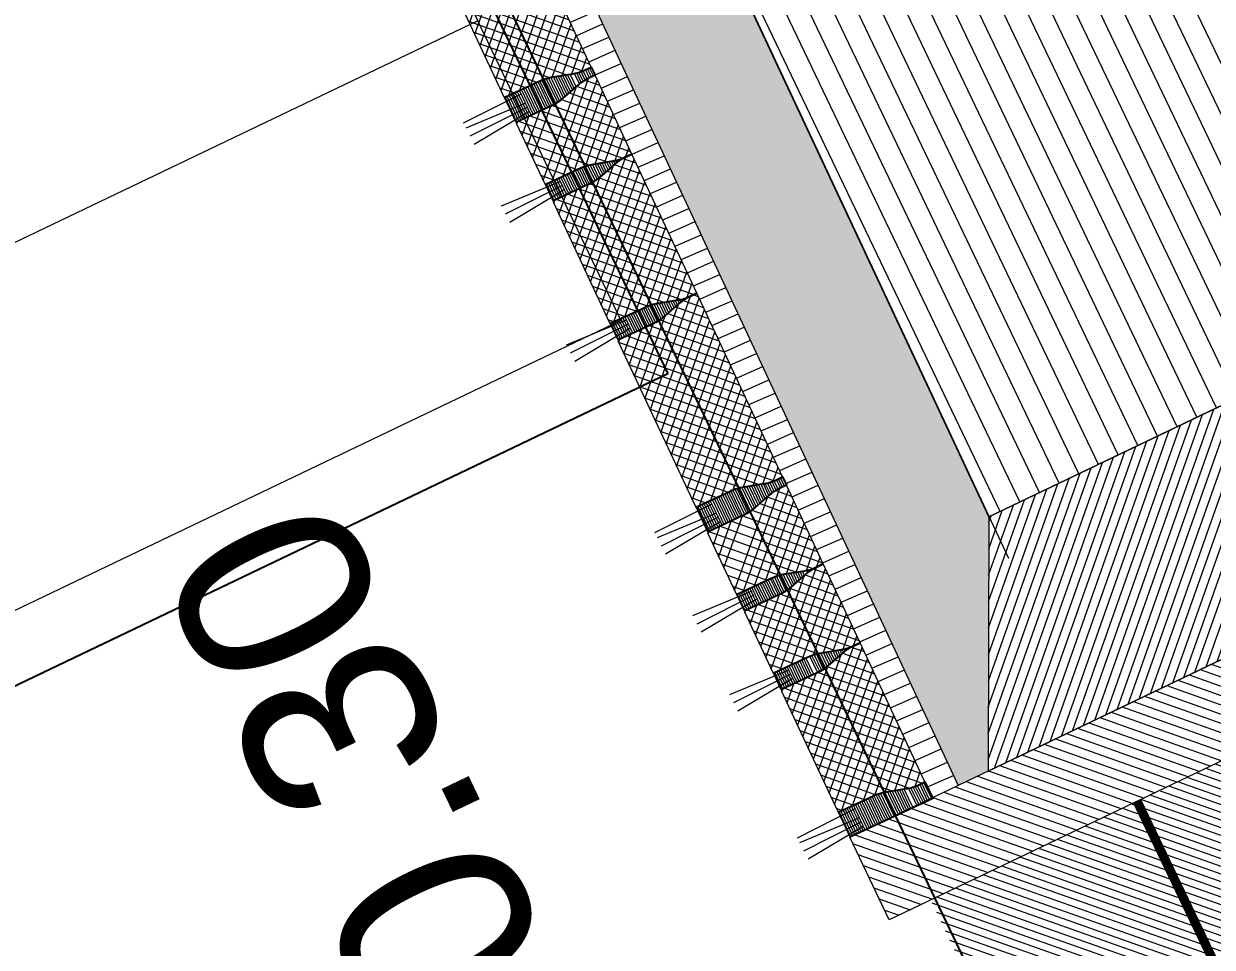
# Model space of a CAD drawing. Header units: metres. Extents: x 679304 to 680626, y 2747329 to 2750056.
# Drawn here: x 679523.162 to 679524.459, y 2747469.49 to 2747470.498 of the extents above; entities that cross this region are included whole.
import ezdxf

# ---------------------------------------------------------------- set-up
doc = ezdxf.new("R2010")
doc.units = ezdxf.units.M
doc.header["$XCLIPFRAME"] = 0
doc.linetypes.add('DASH_1', pattern=[0.4, 0.1, -0.3])
doc.layers.add('-aux', color=50, linetype='Continuous', plot=False)
for name, color, linetype in [('01-TX-Dimensions_1-100', 157, 'Continuous'), ('02-L-Waterfeatures 02', 152, 'Continuous'), ('COTAUX', 7, 'Continuous')]:
    doc.layers.add(name, color=color, linetype=linetype)
for name, color, linetype, lineweight in [('02-L-projecció', 6, 'Continuous', 5), ('02-L-seccionat', 4, 'Continuous', 5), ('1-L-GESPA', 64, 'Continuous', 0), ('3-TR Formigó', 252, 'Continuous', 0), ('3-TR terra compactada', 45, 'Continuous', 0), ('3-TR Tot-u', 37, 'Continuous', 0)]:
    doc.layers.add(name, color=color, linetype=linetype, lineweight=lineweight)
doc.layers.add('02-L-SEC-Shrubs', color=252, linetype='Continuous', lineweight=0, transparency=0.2)
doc.layers.add('3- TR terra vegetal', color=253, linetype='Continuous', lineweight=0, true_color=0xbea68e)
doc.layers.add('3-TR sorra granitica', color=254, linetype='Continuous', lineweight=0, true_color=0xf2dac9)
doc.layers.add('SL_TREE_BOMBAX_CEIBA', color=24, linetype='Continuous', true_color=0x8f2400)
doc.layers.add('SL_TREE_PROSOPIS_CINERARIA', color=66, linetype='Continuous', true_color=0x5f7f00)
doc.styles.get("Standard").update_dxf_attribs({"font": 'arial.ttf'})
doc.dimstyles.new('E100', dxfattribs={"dimscale": 0.03, "dimtxt": 7, "dimasz": 0.5, "dimexe": 0.1, "dimexo": 15, "dimgap": 4, "dimtad": 1, "dimzin": 0, "dimdsep": 46, "dimtxsty": 'Standard', "dimblk1": 'LINCOT200', "dimblk2": 'LINCOT200', "dimsah": 1, "dimcen": 0.1, "dimdle": 0.1, "dimclrt": 256, "dimadec": 0, "dimazin": 0, "dimtfac": 0.0153846153846154, "dimtofl": 0, "dimtmove": 0, "dimatfit": 3, "dimldrblk": 'LINCOT200', "dimfxl": 1, "dimtolj": 1, "dimtzin": 0, "dimarcsym": 0})
picture_1 = doc.add_image_def('image3.png', size_in_pixel=(1135, 973))
picture_2 = doc.add_image_def('image2.png', size_in_pixel=(716, 586))
picture_3 = doc.add_image_def('image5.png', size_in_pixel=(354, 263))
picture_4 = doc.add_image_def('image6.png', size_in_pixel=(393, 306))
pattern_1 = [(44.92865665922822, (20.40978422947228, -1.750928611028939), (-0.0067268003707682, 0.0067435733681656), []), (134.9286566592282, (20.40978422947228, -1.750928611028939), (-0.0067435733681656, -0.0067268003707682), [])]
pattern_2 = [(360, (16.42054148670286, -0.9530773367732763), (0, 0.0025), [])]

# ---------------------------------------------------------------- blocks, each defined once
blk = doc.blocks.new('General Section WaterFalls')
at = {"layer": '02-L-Waterfeatures 02', "lineweight": 9, "transparency": 33554687}
h = blk.add_hatch(dxfattribs=at)
h.set_pattern_fill('ANSI31', color=256, scale=0.0025, angle=2.6278252e-09)
h.set_pattern_definition([(45.00000000262781, (62.71595870656892, -33.70335678989068), (-0.0056126600759256, 0.0056126600754108), [])])
edge = h.paths.add_edge_path()
edge.add_line((62.51556663867086, -31.7584111506585), (62.51556663773953, -32.15334319666819))
edge.add_line((62.5155666382052, -32.15334319672547), (62.6750788565311, -32.15340478329933))
edge.add_line((62.67507885629311, -32.15340478322469), (62.81232870025712, -31.78088127544756))
edge.add_line((62.81232870044187, -31.7808812756557), (62.9057444791659, -31.76973854642108))
edge.add_arc((62.90688389539718, -31.77981038670987), 0.0101360861858358, 7.903237830834428, 96.4543695149469, ccw=False)
edge.add_line((62.91692370641976, -31.77841666969471), (62.91750993027847, -33.66344549352304))
edge.add_line((62.91750992974266, -33.66344549343921), (63.21675355080515, -33.66344549390487))
edge.add_line((63.21675355033949, -33.66344549390487), (63.21692370244594, -32.91344549353234))
edge.add_line((63.21692370297387, -32.91344549367205), (62.92692370340228, -32.91344549367205))
edge.add_line((62.92692370293662, -32.91344549343921), (62.92692370386006, -31.75841115001589))
edge.add_line((62.92692370386794, -31.75841115019284), (62.5155666382052, -31.7584111506585))
at = {"layer": '3- TR terra vegetal'}
h = blk.add_hatch(dxfattribs=at)
h.set_pattern_fill('_USER', color=256, scale=0.0025, angle=-18.27604261022104, style=0, pattern_type=0)
h.set_pattern_definition([(360, (58.21255073696375, -18.54062712262384), (0, 0.0025), [])])
edge = h.paths.add_edge_path()
edge.add_line((63.33631833922118, -32.96362536633387), (63.31628361000336, -32.96344418970188))
edge.add_line((63.3162836106494, -32.96344418963418), (63.31718034495884, -32.86428883373749))
edge.add_line((63.3171803439036, -32.8642888343893), (63.34724999292765, -32.86456074272546))
edge.add_line((63.34724999358877, -32.86456074239686), (63.34687809616232, -32.90568783277877))
edge.add_arc((63.28973584249616, -32.90517111774534), 0.0571445896353864, -16.517108581197817, -0.5180894647260743, ccw=False)
edge.add_line((63.34452235372737, -32.9214174177032), (63.33838842413107, -32.9421025372876))
edge.add_arc((63.38480801414698, -32.95586772891693), 0.0484175464482929, 163.4828885281923, 179.4819076658742)
edge.add_line((63.33639244781807, -32.95542992185801), (63.33631833953009, -32.9636253666901))
edge.add_line((63.33631833922118, -32.96362536633387), (63.31628361000336, -32.96344418970188))
h = blk.add_hatch(dxfattribs=at)
h.set_pattern_fill('_USER', color=256, scale=0.0025, angle=-18.27604261022104, style=0, pattern_type=0)
h.set_pattern_definition(pattern_2)
edge = h.paths.add_edge_path()
edge.add_line((63.50380265479907, -32.96513993642293), (63.50387676301608, -32.95694449254821))
edge.add_arc((63.45546118821949, -32.95650668861345), 0.0484175532871072, -0.5180908874735294, 15.48092828320253)
edge.add_line((63.50212212232873, -32.94358319137245), (63.4963632603512, -32.92279052913612))
edge.add_arc((63.55143461097032, -32.90753762889654), 0.0571445945571447, 179.4819104452081, 195.4809295709795, ccw=False)
edge.add_line((63.49429235374555, -32.90702091250569), (63.49466425110511, -32.86589382455369))
edge.add_line((63.49466425040737, -32.8658938256558), (63.51473430868913, -32.86607531371199))
edge.add_line((63.514734308701, -32.86607531318441), (63.51436241126639, -32.90720240062122))
edge.add_arc((63.45722014969215, -32.9066856848076), 0.0571445978222591, -16.51710976891951, -0.5180906227978994, ccw=False)
edge.add_line((63.51200666930527, -32.92293198872358), (63.50587273974445, -32.94361710782931))
edge.add_arc((63.55229232599959, -32.95738229970448), 0.0484175441230989, 163.4828842022214, 179.4819033208883)
edge.add_line((63.50387676106766, -32.95694449078292), (63.50380265377456, -32.96513993594356))
h = blk.add_hatch(dxfattribs=at)
h.set_pattern_fill('_USER', color=256, scale=0.0025, angle=-18.27604261022104, style=0, pattern_type=0)
h.set_pattern_definition(pattern_2)
edge = h.paths.add_edge_path()
edge.add_line((63.59876182675361, -32.96600211318582), (63.59883593313097, -32.95780666968434))
edge.add_arc((63.55042035644874, -32.957368865842), 0.0484175574030006, -0.5180901328443627, 15.48092904174739)
edge.add_line((63.59708129288629, -32.94444536650554), (63.59132243087326, -32.92365270474788))
edge.add_arc((63.64639377919957, -32.90839981054887), 0.057144591033328, 179.4819066751375, 195.480925755062, ccw=False)
edge.add_line((63.58925152430311, -32.90788309089839), (63.58962342099942, -32.86675600272735))
edge.add_line((63.58962342143058, -32.86675600335002), (63.60969348011086, -32.86693748908584))
edge.add_line((63.60969347972423, -32.86693748878315), (63.60932158174506, -32.90806457898252))
edge.add_arc((63.5521793323569, -32.90754786296748), 0.0571445860738357, -16.517109407062094, -0.5180902821103928, ccw=False)
edge.add_line((63.60696584032848, -32.923794163391), (63.6008319105111, -32.94447928290239))
edge.add_arc((63.64725150400772, -32.9582444773987), 0.0484175508720061, 163.4828839569681, 179.481903067111)
edge.add_line((63.59883593209088, -32.9578066682443), (63.59876182627441, -32.96600211487341))
h = blk.add_hatch(dxfattribs=at)
h.set_pattern_fill('_USER', color=256, scale=0.0025, angle=-18.27604261022104, style=0, pattern_type=0)
h.set_pattern_definition(pattern_2)
edge = h.paths.add_edge_path()
edge.add_line((63.70372068369761, -32.96694414853118), (63.69372109468034, -32.96685372636892))
edge.add_line((63.69372109510004, -32.96685372665525), (63.69379520195505, -32.95865828282111))
edge.add_arc((63.64537962619215, -32.95822047558613), 0.0484175536545109, -0.5180944984186822, 15.48092461457903)
edge.add_line((63.69204056076705, -32.9452969795093), (63.68628169717094, -32.92450431771921))
edge.add_arc((63.74135304521769, -32.90925142425113), 0.0571445891607876, 179.481906764493, 195.4809258867473, ccw=False)
edge.add_line((63.68421079264954, -32.90873470529914), (63.68458268897464, -32.86760761602471))
edge.add_line((63.6845826888457, -32.86760761542246), (63.71465233812632, -32.86787952335295))
edge.add_line((63.71465233806521, -32.86787952436134), (63.71428044049272, -32.90900661518542))
edge.add_arc((63.65713818650693, -32.9084898987785), 0.0571445896665429, -16.517108114524603, -0.5180889844784247, ccw=False)
edge.add_line((63.7119246982038, -32.92473619850353), (63.70579076838641, -32.94542131801492))
edge.add_arc((63.75221035955473, -32.95918650878594), 0.0484175464625861, 163.4828890789814, 179.4819082326843)
edge.add_line((63.70379479182884, -32.95874870382249), (63.70372068354086, -32.96694414865458))
edge.add_line((63.70372068369761, -32.96694414853118), (63.69372109468034, -32.96685372636892))
h = blk.add_hatch(dxfattribs=at)
h.set_pattern_fill('_USER', color=256, scale=0.0025, angle=-18.27604261022104, style=0, pattern_type=0)
h.set_pattern_definition(pattern_2)
edge = h.paths.add_edge_path()
edge.add_line((63.92494841199368, -32.96894113044255), (63.92502251837104, -32.96074568694106))
edge.add_arc((63.87660694029182, -32.9603078821674), 0.0484175574030006, -0.5180901328443627, 15.48092904174739)
edge.add_line((63.92326787766069, -32.94738438446075), (63.91750901564766, -32.92659172270309))
edge.add_arc((63.97258036443964, -32.91133882664144), 0.057144591033328, 179.4819066751375, 195.480925755062, ccw=False)
edge.add_line((63.91543810907752, -32.91082210792229), (63.91581000577382, -32.86969501975124))
edge.add_line((63.91581000620499, -32.86969502037391), (63.93588006488527, -32.86987650610973))
edge.add_line((63.93588006449864, -32.86987650673836), (63.93550816651947, -32.91100359693774))
edge.add_arc((63.87836591619998, -32.91048687999137), 0.0571445860738357, -16.517109407062094, -0.5180902821103928, ccw=False)
edge.add_line((63.93315242463723, -32.92673318018206), (63.92701849481984, -32.94741829969345))
edge.add_arc((63.9734380878508, -32.96118349512108), 0.0484175508720061, 163.4828839569681, 179.481903067111)
edge.add_line((63.92502251686528, -32.96074568503537), (63.92494841104881, -32.96894113166447))
h = blk.add_hatch(dxfattribs=at)
h.set_pattern_fill('_USER', color=256, scale=0.0025, angle=-18.27604261022104, style=0, pattern_type=0)
h.set_pattern_definition(pattern_2)
edge = h.paths.add_edge_path()
edge.add_line((64.09243269404396, -32.9704591955524), (64.09250680226097, -32.96226375167767))
edge.add_arc((64.04409122886136, -32.96182594634593), 0.0484175532871072, -0.5180908874735294, 15.48092828320253)
edge.add_line((64.09075216250494, -32.94890245026909), (64.0849933005274, -32.92810978803275))
edge.add_arc((64.14006465068087, -32.912856888026), 0.0571445945571447, 179.4819104452081, 195.4809295709795, ccw=False)
edge.add_line((64.08292239252478, -32.91234017163515), (64.08329428988435, -32.87121308368315))
edge.add_line((64.08329428965226, -32.87121308362112), (64.10336434793402, -32.87139457167731))
edge.add_line((64.10336434841156, -32.87139457277954), (64.10299245097694, -32.91252166021635))
edge.add_arc((64.0458501894027, -32.91200494300574), 0.0571445978222591, -16.51710976891951, -0.5180906227978994, ccw=False)
edge.add_line((64.10063670901582, -32.92825124692172), (64.094502779455, -32.94893636602745))
edge.add_arc((64.1409223661758, -32.96270155906678), 0.0484175441230989, 163.4828842022214, 179.4819033208883)
edge.add_line((64.09250680124387, -32.96226375014521), (64.09243269395076, -32.97045919530586))
h = blk.add_hatch(dxfattribs=at)
h.set_pattern_fill('_USER', color=256, scale=0.0025, angle=-18.27604261022104, style=0, pattern_type=0)
h.set_pattern_definition(pattern_2)
edge = h.paths.add_edge_path()
edge.add_line((64.19739145599306, -32.97141186404042), (64.1873918669758, -32.97132144187816))
edge.add_line((64.18739186646415, -32.97132144123316), (64.18746597331916, -32.96312599739902))
edge.add_arc((64.13905039895324, -32.96268818923272), 0.0484175536545109, -0.5180944984186822, 15.48092461457903)
edge.add_line((64.18571133352816, -32.94976469594985), (64.17995246993203, -32.92897203415977))
edge.add_arc((64.23502381751314, -32.91371914045885), 0.0571445891607876, 179.481906764493, 195.4809258867473, ccw=False)
edge.add_line((64.17788156447932, -32.91320242057555), (64.17825346080443, -32.87207533130111))
edge.add_line((64.17825346114113, -32.87207533163019), (64.20832311042174, -32.87234723956068))
edge.add_line((64.20832311036065, -32.87234723893926), (64.20795121278817, -32.91347432976333))
edge.add_arc((64.15080895833671, -32.91295761521906), 0.0571445896665429, -16.517108114524603, -0.5180889844784247, ccw=False)
edge.add_line((64.20559547049925, -32.92920391447842), (64.19946154068187, -32.94988903398981))
edge.add_arc((64.24588113091886, -32.96365422382951), 0.0484175464625861, 163.4828890789814, 179.4819082326843)
edge.add_line((64.19746556365862, -32.96321641840041), (64.19739145537064, -32.97141186323249))
edge.add_line((64.19739145599306, -32.97141186404042), (64.1873918669758, -32.97132144187816))
at = {"layer": '3-TR Formigó'}
h = blk.add_hatch(dxfattribs=at)
h.set_pattern_fill('ANSI31', color=256, scale=0.003, style=0)
h.set_pattern_definition([(44.99999999999999, (60.71552427113056, -34.16340468730778), (-0.0067351920908019, 0.0067351920908019), [])])
h.paths.add_polyline_path([(63.21718797087669, -32.86344549385831), (63.3171879700385, -32.86344549362548), (63.31718796910718, -33.35344549361617), (63.21718796854838, -33.35344549384899)])
h = blk.add_hatch(dxfattribs=at)
h.set_pattern_fill('ANSI37', color=256, scale=0.003, angle=-18.34738595099281, style=0)
h.set_pattern_definition(pattern_1)
edge = h.paths.add_edge_path()
edge.add_line((63.50380268599838, -32.96513636945747), (63.50387679318502, -32.95694092573286))
edge.add_arc((63.45546121289953, -32.95650311536156), 0.0484175595479427, -0.5180984677643848, 15.48092063279453)
edge.add_line((63.5021221539937, -32.94357962301001), (63.49636329003864, -32.92278696453417))
edge.add_arc((63.55143463751301, -32.90753406751901), 0.0571445900022303, 179.4819084718825, 195.4809275691711, ccw=False)
edge.add_line((63.49429238308221, -32.90701735019684), (63.49466424717278, -32.86589375711733))
edge.add_line((63.4946642476134, -32.86589375813492), (63.49386707462406, -32.86588654925619))
edge.add_line((63.49386707507074, -32.86588654853404), (63.49387470775469, -32.86504250736791))
edge.add_line((63.49387470725924, -32.8650425078813), (63.34805479785867, -32.86372391217894))
edge.add_line((63.34805479785427, -32.86372391087934), (63.34804716687211, -32.86456795505949))
edge.add_line((63.34804716706276, -32.86456795642152), (63.34724999347297, -32.86456074342131))
edge.add_line((63.34724999358877, -32.86456074239686), (63.34687812917474, -32.90568433831194))
edge.add_arc((63.2897358792834, -32.90516762342304), 0.0571445860738357, -16.517109407062094, -0.5180902821103928, ccw=False)
edge.add_line((63.34452238725498, -32.92141392314807), (63.33838845766276, -32.94209904420501))
edge.add_arc((63.38480805186555, -32.95586423762143), 0.0484175511476064, 163.4828856008782, 179.4819047255243)
edge.add_line((63.33639247901738, -32.95542642939836), (63.33631837006205, -32.96362187253885))
edge.add_line((63.33631837088614, -32.96362187224441), (63.50380268586141, -32.96513636978088))
h = blk.add_hatch(dxfattribs=at)
h.set_pattern_fill('ANSI37', color=256, scale=0.003, angle=-18.34738595099281, style=0)
h.set_pattern_definition(pattern_1)
edge = h.paths.add_edge_path()
edge.add_line((63.59876185609028, -32.9659986156039), (63.59883596574435, -32.95780317220377))
edge.add_arc((63.55042038112879, -32.95736537035555), 0.0484175640029159, -0.5180874265220125, 15.48093170709386)
edge.add_line((63.5970813240856, -32.94444186706096), (63.59132246064777, -32.92364920924633))
edge.add_arc((63.64639380713924, -32.90839631576091), 0.0571445893227543, 179.4819072091405, 195.4809263397831, ccw=False)
edge.add_line((63.58925155363976, -32.90787959704176), (63.58962341824757, -32.86675600462346))
edge.add_line((63.5896234177053, -32.86675600381568), (63.58882624475144, -32.86674879445828))
edge.add_line((63.5888262456283, -32.86674879491329), (63.58883387834774, -32.86590475326849))
edge.add_line((63.58883387828246, -32.86590475263074), (63.5155390807643, -32.86524197615517))
edge.add_line((63.51553908130154, -32.86524197598919), (63.51553144821497, -32.86608601800316))
edge.add_line((63.51553144771606, -32.86608601873741), (63.51473427464349, -32.8660788063984))
edge.add_line((63.51473427470773, -32.86607880610973), (63.51436241058983, -32.907202402613))
edge.add_arc((63.457220162265, -32.90668568853289), 0.0571445847260143, -16.517107493792878, -0.5180883785645278, ccw=False)
edge.add_line((63.5120066688396, -32.92293198639527), (63.50587273829207, -32.94361710811752))
edge.add_arc((63.55229233345017, -32.95738229923882), 0.0484175516988072, 163.4828888886982, 179.4819080003339)
edge.add_line((63.50387676106766, -32.95694449264556), (63.50380265380596, -32.96513993585499))
edge.add_line((63.50380265479907, -32.96513993665576), (63.59876185605227, -32.96599861533868))
h = blk.add_hatch(dxfattribs=at)
h.set_pattern_fill('ANSI37', color=256, scale=0.003, angle=-18.34738595099281, style=0)
h.set_pattern_definition(pattern_1)
edge = h.paths.add_edge_path()
edge.add_line((63.69372112350538, -32.96685022721067), (63.69379523330548, -32.95865478336838))
edge.add_arc((63.64537964900955, -32.95821698359214), 0.0484175625927815, -0.5180863134914306, 15.48093277880059)
edge.add_line((63.69204059103504, -32.9452934791334), (63.68628172759721, -32.92450082131877))
edge.add_arc((63.74135307734832, -32.90924792736769), 0.0571445921296045, 179.4819053230401, 195.4809244588487, ccw=False)
edge.add_line((63.6842108219862, -32.90873120701872), (63.6845826861914, -32.86760761544826))
edge.add_line((63.68458268605173, -32.86760761542246), (63.68378551338993, -32.86760040518071))
edge.add_line((63.6837855130434, -32.86760040465742), (63.68379314572735, -32.8667563634913))
edge.add_line((63.68379314569756, -32.86675636400469), (63.61049834806888, -32.86609358749261))
edge.add_line((63.61049834871664, -32.8660935878288), (63.61049071548406, -32.86693763028494))
edge.add_line((63.6104907146655, -32.86693763034418), (63.609693541885, -32.86693041712084))
edge.add_line((63.60969354212284, -32.86693041585386), (63.60932167785891, -32.90805401279931))
edge.add_arc((63.55217942874879, -32.90753730060533), 0.0571445847571708, -16.517107027119607, -0.5180878983168213, ccw=False)
edge.add_line((63.60696593672037, -32.92378359800205), (63.60083200620833, -32.94446871924562))
edge.add_arc((63.64725160086527, -32.95823390968144), 0.0484175515967398, 163.4828894437157, 179.4819085671439)
edge.add_line((63.59883602941408, -32.957796104718), (63.59876192215239, -32.96599154792743))
edge.add_line((63.59876192221418, -32.96599154779688), (63.69372112317531, -32.96685022736414))
h = blk.add_hatch(dxfattribs=at)
h.set_pattern_fill('ANSI37', color=256, scale=0.003, angle=-18.34738595099281, style=0)
h.set_pattern_definition(pattern_1)
edge = h.paths.add_edge_path()
edge.add_line((63.92494841013103, -32.96894113207236), (63.92502251912184, -32.96074568845319))
edge.add_arc((63.87660694122314, -32.96030788403005), 0.0484175574030006, -0.5180901328443627, 15.48092904174739)
edge.add_line((63.92326787859201, -32.9473843856249), (63.9175090153357, -32.92659172688943))
edge.add_arc((63.97258036583662, -32.91133882920258), 0.0571445932949805, 179.4819078841241, 195.4809270473441, ccw=False)
edge.add_line((63.91543810954317, -32.91082211164758), (63.91580997407592, -32.8696985187141))
edge.add_line((63.91580997454003, -32.86969851935282), (63.91501280181135, -32.86969131154098))
edge.add_line((63.91501280060038, -32.8696913109161), (63.91502043251054, -32.86884726949442))
edge.add_line((63.91502043325454, -32.86884727003053), (63.7154571432544, -32.86704269455958))
edge.add_line((63.71545714279637, -32.86704269377515), (63.71544950963475, -32.86788673527393))
edge.add_line((63.71544951014221, -32.86788673559204), (63.71465233802904, -32.86787952406028))
edge.add_line((63.71465233806521, -32.86787952436134), (63.71428047339051, -32.90900311920954))
edge.add_arc((63.65713821398094, -32.90848640725017), 0.0571445952686414, -16.517105482874115, -0.51808637105961, ccw=False)
edge.add_line((63.71192473219707, -32.92473270604387), (63.7057908009822, -32.94541782607453))
edge.add_arc((63.75221039773896, -32.95918301399797), 0.0484175537626942, 163.4828921215473, 179.4819112537157)
edge.add_line((63.70379482442513, -32.9587452118285), (63.70372071638963, -32.96694065478237))
edge.add_line((63.70372071582824, -32.96694065490738), (63.92494841066476, -32.9689411314782))
h = blk.add_hatch(dxfattribs=at)
h.set_pattern_fill('ANSI37', color=256, scale=0.003, angle=-18.34738595099281, style=0)
h.set_pattern_definition([(44.92865665922822, (20.99841426918283, -1.756247868295758), (-0.0067268003707682, 0.0067435733681656), []), (134.9286566592282, (20.99841426918283, -1.756247868295758), (-0.0067435733681656, -0.0067268003707682), [])])
edge = h.paths.add_edge_path()
edge.add_line((64.09243272570893, -32.97045562881976), (64.09250683289557, -32.96226018509516))
edge.add_arc((64.04409125261007, -32.96182237449102), 0.0484175595479427, -0.5180984677643848, 15.48092063279453)
edge.add_line((64.09075219370425, -32.94889888120815), (64.0849933297492, -32.92810622273231))
edge.add_arc((64.14006467722356, -32.91285332734697), 0.0571445900022303, 179.4819084718825, 195.4809275691711, ccw=False)
edge.add_line((64.08292242372409, -32.9123366093263), (64.08329428781467, -32.87121301624679))
edge.add_line((64.08329428732395, -32.87121301679872), (64.08249711433461, -32.87120580791999))
edge.add_line((64.08249711431563, -32.87120580719784), (64.08250474699959, -32.87036176603172))
edge.add_line((64.08250474696979, -32.87036176584661), (63.93668483756922, -32.86904317014425))
edge.add_line((63.93668483709916, -32.86904317094013), (63.936677206117, -32.86988721512028))
edge.add_line((63.93667720630765, -32.86988721555099), (63.93588003271786, -32.86988000255077))
edge.add_line((63.93588003329933, -32.86988000152633), (63.93550816888529, -32.9110035974414))
edge.add_arc((63.87836591945961, -32.91048688162118), 0.0571445860738357, -16.517109407062094, -0.5180902821103928, ccw=False)
edge.add_line((63.93315242649987, -32.92673318227753), (63.92701849690766, -32.94741830333448))
edge.add_arc((63.97343809064477, -32.96118349628523), 0.0484175511476064, 163.4828856008782, 179.4819047255243)
edge.add_line((63.92502251919359, -32.96074568806216), (63.92494841023826, -32.96894113120266))
edge.add_line((63.92494841013103, -32.96894113114104), (64.0924327251063, -32.97045562867751))
h = blk.add_hatch(dxfattribs=at)
h.set_pattern_fill('ANSI37', color=256, scale=0.003, angle=-18.34738595099281, style=0)
h.set_pattern_definition([(44.92865665922822, (20.99841423751787, -1.756251435726881), (-0.0067268003707682, 0.0067435733681656), []), (134.9286566592282, (20.99841423751787, -1.756251435726881), (-0.0067435733681656, -0.0067268003707682), [])])
edge = h.paths.add_edge_path()
edge.add_line((64.18739186460152, -32.97132144216448), (64.18746597425559, -32.96312599876435))
edge.add_arc((64.13905038917437, -32.96268819551915), 0.0484175640029159, -0.5180874265220125, 15.48093170709386)
edge.add_line((64.18571133213116, -32.94976469269022), (64.17995246869334, -32.9289720348756))
edge.add_arc((64.23502381518483, -32.91371914045885), 0.0571445893227543, 179.4819072091405, 195.4809263397831, ccw=False)
edge.add_line((64.17788156261668, -32.91320242197253), (64.17825342722448, -32.87207882955423))
edge.add_line((64.1782534266822, -32.87207882897928), (64.17745625372835, -32.87207161962188))
edge.add_line((64.17745625413954, -32.87207162007689), (64.17746388685897, -32.87122757843209))
edge.add_line((64.17746388725936, -32.87122757779434), (64.10416908974122, -32.87056480131877))
edge.add_line((64.10416909027845, -32.8705648011528), (64.10416145719189, -32.87140884316676))
edge.add_line((64.1041614562273, -32.87140884343535), (64.10336428315475, -32.87140163109634))
edge.add_line((64.10336428321897, -32.87140163197182), (64.10299241910108, -32.9125252284751))
edge.add_arc((64.04585016984493, -32.91200851323083), 0.0571445847260143, -16.517107493792878, -0.5180883785645278, ccw=False)
edge.add_line((64.10063667735085, -32.92825481202453), (64.09450274680331, -32.94893993374679))
edge.add_arc((64.14092234289274, -32.96270512463525), 0.0484175516988072, 163.4828888886982, 179.4819080003339)
edge.add_line((64.09250677004457, -32.96226731967181), (64.09243266278287, -32.97046276288123))
edge.add_line((64.0924326633103, -32.97046276228503), (64.18739186456351, -32.97132144096794))
h = blk.add_hatch(dxfattribs=at)
h.set_pattern_fill('ANSI37', color=256, scale=0.003, angle=-18.34738595099281, style=0)
h.set_pattern_definition([(44.92865665922822, (20.90345500269905, -1.755396325141191), (-0.0067268003707682, 0.0067435733681656), []), (134.9286566592282, (20.90345500269905, -1.755396325141191), (-0.0067435733681656, -0.0067268003707682), [])])
edge = h.paths.add_edge_path()
edge.add_line((64.41861918289214, -32.97340884665028), (64.41869329188296, -32.9652134030311))
edge.add_arc((64.37027771491557, -32.96477559907362), 0.0484175574030006, -0.5180901328443627, 15.48092904174739)
edge.add_line((64.41693865135312, -32.95185209996998), (64.4111797880968, -32.93105944123451))
edge.add_arc((64.46625113813207, -32.91580654494465), 0.0571445932949805, 179.4819078841241, 195.4809270473441, ccw=False)
edge.add_line((64.40910888137294, -32.91528982762248), (64.40948074590571, -32.87416623468899))
edge.add_line((64.40948074590415, -32.87416623486206), (64.40868357317547, -32.87415902705021))
edge.add_line((64.40868357382715, -32.87415902642533), (64.40869120573728, -32.87331498500365))
edge.add_line((64.40869120461866, -32.8733149850741), (64.20912791461852, -32.87151040960316))
edge.add_line((64.20912791602314, -32.87151040975004), (64.20912028286152, -32.87235445124883))
edge.add_line((64.20912028197199, -32.87235445156694), (64.20832310985882, -32.87234724003518))
edge.add_line((64.20832310989499, -32.87234723940492), (64.2079512452203, -32.91347083425311))
edge.add_arc((64.15080898581073, -32.91295412229374), 0.0571445952686414, -16.517105482874115, -0.51808637105961, ccw=False)
edge.add_line((64.20559550449252, -32.92920042155311), (64.19946157327765, -32.94988554158377))
edge.add_arc((64.24588117096573, -32.96365073043853), 0.0484175537626942, 163.4828921215473, 179.4819112537157)
edge.add_line((64.19746559672058, -32.9632129278034), (64.19739148868508, -32.97140837075727))
edge.add_line((64.19739148858935, -32.97140836995095), (64.41861918342588, -32.97340884652177))
h = blk.add_hatch(dxfattribs=at)
h.set_pattern_fill('ANSI31', color=256, scale=0.003, angle=90, style=0)
h.set_pattern_definition([(134.9999999999999, (60.71546804439276, -28.26333952299319), (-0.0067351920908019, -0.0067351920908019), [])])
h.paths.add_polyline_path([(63.31725041661411, -34.3533600459341), (63.56725041707978, -34.35336006060243), (63.56725041614845, -33.15126436809078), (63.31718797050417, -33.03095293976367)])
at = {"layer": '3-TR sorra granitica'}
h = blk.add_hatch(dxfattribs=at)
h.set_pattern_fill('LINE', color=256, scale=0.005, angle=69.72395738977895, style=0)
h.set_pattern_definition([(87.99999999999993, (84.49806383391844, 215.9410314029083), (-0.0158653293789282, 0.0005540295101522), [])])
h.paths.add_polyline_path([(63.31718797190115, -32.99482132843696), (66.94344163034111, -33.0275867190212), (66.94371268711984, -32.99758794321679), (63.31718797190115, -32.96345270238817)])
at = {"layer": '3-TR terra compactada'}
h = blk.add_hatch(dxfattribs=at)
h.set_pattern_fill('LINE', color=256, scale=0.0075)
h.set_pattern_definition([(360, (-1.593222050461918, -1.450000001117587), (0, 0.0238125), [])])
edge = h.paths.add_edge_path(flags=16)
edge.add_arc((87.91270721703766, -34.89102650922723), 0.0300000000000011, 0, 360)
h.paths.add_polyline_path([(60.86794612370431, -34.06345526850782), (60.86794612370431, -34.8165326055605), (77.28848761087283, -34.81653260439634), (77.28848760994151, -35.96653260430321), (94.02980208816007, -35.96653260337189), (94.02346620196477, -34.53352967253886), (88.77741158520803, -34.42881766473874), (88.7764219455421, -34.4783984052483), (88.67512278445065, -34.85645277681761), (84.06023222394288, -34.76436978625134), (83.96552849235012, -34.41241660504602), (83.95774579746649, -34.38224918977358), (83.95875280490145, -34.33179827523418), (79.98875382728875, -34.25026744417846), (79.98875382775441, -35.78771875007078), (77.43852502759546, -35.78771875007078), (77.43852502852678, -35.43748732609675), (78.61814005719498, -35.43770227907226), (78.05505687510595, -33.4629564518109), (67.10211191978306, -33.3788115279749), (67.01179703883827, -33.17811179091223), (66.85097349714488, -33.17687627975829), (63.56725041614845, -33.15126436809078), (63.56725041707978, -34.70336046814919), (61.01713174395263, -34.70336046768352), (61.0171317444183, -34.35336060426198), (62.10765844490379, -34.35336060402915), (61.58575402200222, -32.50950451311656), (50.68157043308019, -32.42573419259861), (50.59114177431911, -32.2250335814897), (50.42511908290908, -32.2237581287045), (47.14811543934047, -32.19819437991828), (47.14721526950597, -33.38156245509163), (44.99754665372893, -33.38156245509163), (44.99754665279761, -33.03156259073876), (45.56926759378984, -33.03156259120442), (45.14311256445944, -31.55625739693642), (34.2616229839623, -31.47266142093577), (34.17091776337475, -31.2719586850144), (34.00475173024461, -31.27068213094026), (30.72633214015514, -31.24511096207425), (30.72633214108646, -32.37863686797209), (28.57621343620122, -32.37863686820492), (28.57621343526989, -32.02863700361922), (29.14793437626213, -32.02863700361922), (28.72177934786305, -30.55333180958405), (17.8412764519453, -30.4697434140835), (17.68143947003409, -31.50181839196012), (28.27606689184904, -31.50181839149445), (28.27606689091772, -32.61037793336436), (44.44740463607013, -32.61037793196738), (44.44740463700145, -34.06345526920631)])
at = {"layer": '3-TR Tot-u'}
h = blk.add_hatch(dxfattribs=at)
h.set_pattern_fill('EARTH', color=256, scale=0.005, angle=-84.07414778341365)
h.set_pattern_definition([(275.9258522165863, (-9.313226e-10, -4.656613e-10), (0.0348582512672567, -0.0283024260194916), [0.03175, -0.03175]), (275.9258522165863, (0.0118426261469722, 0.0012292172759771), (0.0348582512672567, -0.0283024260194916), [0.03175, -0.03175]), (275.9258522165863, (0.0236852532252669, 0.0024584343191236), (0.0348582512672567, -0.0283024260194916), [0.03175, -0.03175]), (5.925852216586345, (0.0280425352975726, -0.001079369103536), (0.0283024260194916, 0.0348582512672567), [0.03175, -0.03175]), (5.925852216586345, (0.0292717516422272, -0.0129219959490001), (0.0283024260194916, 0.0348582512672567), [0.03175, -0.03175]), (5.925852216586345, (0.0305009693838656, -0.0247646232601255), (0.0283024260194916, 0.0348582512672567), [0.03175, -0.03175])])
h.paths.add_polyline_path([(66.84566084854305, -33.17683484312147), (66.9129464966245, -33.02731117722578), (63.31718796957284, -32.99482132820413), (63.3171879700385, -33.03095293976367), (63.56725041614845, -33.15126436809078)])
at = {"layer": '-aux'}
for points in [[(63.33631833922118, -32.96362536633387), (63.3162836106494, -32.96344418963418), (63.3171803439036, -32.8642888343893), (63.34724999358877, -32.86456074239686), (63.34687809552997, -32.9056878334377, -0.0699225111484148), (63.34452235372737, -32.9214174177032), (63.33838842390105, -32.94210253749043, 0.0699225111479849), (63.33639244781807, -32.95542992185801), (63.33631833922118, -32.96362536633387), (63.3162836106494, -32.96344418963418)], [(63.50380265479907, -32.96513993525878), (63.50380265479907, -32.96513993642293), (63.5038767629303, -32.95694449287839, 0.0699225111475427), (63.50212212232873, -32.94358319137245), (63.49636325985193, -32.92279052827507, -0.0699225111480096), (63.49429235374555, -32.90702091250569), (63.49466425040737, -32.8658938256558), (63.514734308701, -32.86607531318441), (63.5143624106422, -32.90720240049996, -0.0699225111484148), (63.51200666930527, -32.92293198872358), (63.50587273901329, -32.94361710711382, 0.0699225111479849), (63.50387676106766, -32.95694449078292), (63.50380265479907, -32.96513993525878), (63.50380265479907, -32.96513993642293)], [(63.59876182628795, -32.96600211504847), (63.59876182675361, -32.96600211318582), (63.59883593395352, -32.95780667010695, 0.0699225111475427), (63.59708129288629, -32.94444536650554), (63.59132243040949, -32.92365270433947, -0.0699225111480096), (63.58925152430311, -32.90788309089839), (63.58962342143058, -32.86675600335002), (63.60969347972423, -32.86693748878315), (63.60932158213109, -32.90806457865983, -0.0699225111484148), (63.60696584032848, -32.923794163391), (63.60083191050216, -32.9444792829454, 0.0699225111479849), (63.59883593209088, -32.9578066682443), (63.59876182628795, -32.96600211504847), (63.59876182675361, -32.96600211318582)], [(63.70372068369761, -32.96694414853118), (63.69372109510004, -32.96685372665525), (63.69379520090297, -32.95865828217939, 0.0699225111475427), (63.69204056076705, -32.9452969795093), (63.68628169829026, -32.92450431874022, -0.0699225111480096), (63.68421079264954, -32.90873470529914), (63.6845826888457, -32.86760761542246), (63.71465233806521, -32.86787952436134), (63.71428044047206, -32.90900661470369, -0.0699225111484148), (63.7119246982038, -32.92473619850353), (63.70579076884315, -32.94542131898925, 0.0699225111479849), (63.70379479182884, -32.95874870382249), (63.70372068369761, -32.96694414853118), (63.69372109510004, -32.96685372665525)], [(63.92494841013103, -32.96894113207236), (63.92494841199368, -32.96894113044255), (63.92502251826226, -32.96074568666518, 0.0699225111475427), (63.92326787766069, -32.94738438446075), (63.91750901471823, -32.92659172229469, -0.0699225111480096), (63.91543810907752, -32.91082210792229), (63.91581000620499, -32.86969502037391), (63.93588006449864, -32.86987650673836), (63.93550816737115, -32.91100359521806, -0.0699225111484148), (63.93315242463723, -32.92673318018206), (63.92701849527657, -32.94741829996929, 0.0699225111479849), (63.92502251686528, -32.96074568503537), (63.92494841013103, -32.96894113207236), (63.92494841199368, -32.96894113044255)], [(64.09243269404396, -32.97045919531957), (64.09243269404396, -32.9704591955524), (64.0925068021752, -32.96226375200786, 0.0699225111475427), (64.09075216250494, -32.94890245026909), (64.08499330002815, -32.92810978740454, -0.0699225111480096), (64.08292239252478, -32.91234017163515), (64.08329428965226, -32.87121308362112), (64.10336434841156, -32.87139457277954), (64.10299245128408, -32.91252166009508, -0.0699225111484148), (64.10063670901582, -32.92825124692172), (64.09450277872384, -32.9489363655448, 0.0699225111479849), (64.09250680124387, -32.96226375014521), (64.09243269404396, -32.97045919531957), (64.09243269404396, -32.9704591955524)], [(64.19739145599306, -32.97141186404042), (64.18739186646415, -32.97132144123316), (64.18746597412974, -32.96312599815428, 0.0699225111475427), (64.18571133352816, -32.94976469594985), (64.1799524705857, -32.92897203424946, -0.0699225111480096), (64.17788156447932, -32.91320242057555), (64.17825346114113, -32.87207533163019), (64.20832311036065, -32.87234723893926), (64.20795121276751, -32.91347433021292, -0.0699225111484148), (64.20559547049925, -32.92920391447842), (64.19946154067293, -32.94988903403282, 0.0699225111479849), (64.19746556365862, -32.96321641840041), (64.19739145599306, -32.97141186404042), (64.18739186646415, -32.97132144123316)]]:
    blk.add_lwpolyline(points, format="xyb", dxfattribs=at)
at = {"layer": '02-L-projecció'}
for points in [[(30.72633214015514, -31.24511096207425), (34.00475173024461, -31.27068213094026), (34.17091776337475, -31.2719586850144), (34.2616229839623, -31.47266142093577), (45.14311256445944, -31.55625739693642), (45.56926759378984, -33.03156259120442), (44.99754665279761, -33.03156259073876), (44.99754665372893, -33.38156245509163), (47.14721526950597, -33.38156245509163), (47.14811543934047, -32.19819437991828), (50.42511908290908, -32.2237581287045), (50.59114177431911, -32.2250335814897), (50.68157043308019, -32.42573419259861), (61.58575402200222, -32.50950451311656), (62.10765844490379, -34.35336060402915), (61.0171317444183, -34.35336060426198), (61.01713174395263, -34.70336046768352), (63.56725041707978, -34.70336046814919), (63.56725041614845, -33.15126436809078), (66.85097349714488, -33.17687627975829)], [(66.94344163034111, -33.0275867190212), (63.31718797190115, -32.99482132843696)], [(66.85097349714488, -33.17687627975829), (63.5171317444183, -33.15126436832361)], [(63.56722230277956, -33.15126161300578), (78.83854823606089, -33.26896964525804)], [(63.56722230417654, -33.15126436832361), (63.56727852998301, -34.17345526861027)]]:
    blk.add_lwpolyline(points, dxfattribs=at)
at = {"layer": '02-L-projecció', "linetype": 'DASH_1', "ltscale": 0.05, "const_width": 0.01}
blk.add_lwpolyline([(62.9169237059541, -33.16341829579324), (63.21716079628095, -33.16344549274072)], dxfattribs=at)
at = {"layer": '02-L-seccionat'}
blk.add_lwpolyline([(63.21718797087669, -32.86344549385831), (63.3171879700385, -32.86344549362548), (63.31718796910718, -33.35344549361617), (63.21718796854838, -33.35344549384899)], close=True, dxfattribs=at)
for points in [[(63.50380268599838, -32.96513636945747), (63.50387679319829, -32.95694092614577, 0.0699225111487571), (63.5021221539937, -32.94357962301001), (63.49636329011992, -32.92278696480207, -0.0699225111482901), (63.49429238308221, -32.90701735019684), (63.4946642476134, -32.86589375813492), (63.49386707507074, -32.86588654853404), (63.49387470725924, -32.8650425078813), (63.34805479785427, -32.86372391087934), (63.34804716706276, -32.86456795642152), (63.34724999358877, -32.86456074239686), (63.34687812952324, -32.90568433888257, -0.0699225111482901), (63.34452238725498, -32.92141392314807), (63.338388456963, -32.94209904363379, 0.0699225111487571), (63.33639247901738, -32.95542642939836), (63.33631837088614, -32.96362187224441)], [(63.59876185609028, -32.9659986156039), (63.59883596561849, -32.95780317112804, 0.0699225111487571), (63.5970813240856, -32.94444186706096), (63.59132245974615, -32.92364920978434, -0.0699225111482901), (63.58925155363976, -32.90787959704176), (63.5896234177053, -32.86675600381568), (63.5888262456283, -32.86674879491329), (63.58883387828246, -32.86590475263074), (63.51553908130154, -32.86524197598919), (63.51553144771606, -32.86608601873741), (63.51473427470773, -32.86607880610973), (63.5143624106422, -32.90720240282826, -0.0699225111482901), (63.5120066688396, -32.92293198639527), (63.50587273808196, -32.94361710688099, 0.0699225111487571), (63.50387676106766, -32.95694449264556), (63.50380265479907, -32.96513993665576)], [(63.69372112350538, -32.96685022721067), (63.6937952330336, -32.9586547834333, 0.0699225111487571), (63.69204059103504, -32.9452934791334), (63.68628172716126, -32.92450082162395, -0.0699225111482901), (63.6842108219862, -32.90873120701872), (63.68458268605173, -32.86760761542246), (63.6837855130434, -32.86760040465742), (63.68379314569756, -32.86675636400469), (63.61049834871664, -32.8660935878288), (63.6104907146655, -32.86693763034418), (63.60969354212284, -32.86693041585386), (63.60932167852297, -32.90805401420221, -0.0699225111482901), (63.60696593672037, -32.92378359800205), (63.60083200596273, -32.94446871918626, 0.0699225111487571), (63.59883602941408, -32.957796104718), (63.59876192221418, -32.96599154779688)], [(63.92494841013103, -32.96894113207236), (63.92502251965925, -32.9607456875965, 0.0699225111487571), (63.92326787859201, -32.9473843856249), (63.91750901564956, -32.92659172648564, -0.0699225111482901), (63.91543810954317, -32.91082211164758), (63.91580997454003, -32.86969851935282), (63.91501280060038, -32.8696913109161), (63.91502043325454, -32.86884727003053), (63.71545714279637, -32.86704269377515), (63.71544951014221, -32.86788673559204), (63.71465233806521, -32.86787952436134), (63.71428047353401, -32.90900311875157, -0.0699225111482901), (63.71192473219707, -32.92473270604387), (63.70579080097377, -32.94541782559827, 0.0699225111487571), (63.70379482442513, -32.9587452118285), (63.70372071582824, -32.96694065490738)], [(64.09243272570893, -32.97045562881976), (64.09250683197752, -32.96226018527523, 0.0699225111487571), (64.09075219370425, -32.94889888120815), (64.08499332889915, -32.9281062236987, -0.0699225111482901), (64.08292242372409, -32.9123366093263), (64.08329428732395, -32.87121301679872), (64.08249711431563, -32.87120580719784), (64.08250474696979, -32.87036176584661), (63.93668483709916, -32.86904317094013), (63.93667720630765, -32.86988721555099), (63.93588003329933, -32.86988000152633), (63.93550816830248, -32.91100359801203, -0.0699225111482901), (63.93315242649987, -32.92673318227753), (63.92701849667355, -32.94741830276326, 0.0699225111487571), (63.92502251919359, -32.96074568806216), (63.92494841013103, -32.96894113114104)], [(64.18739186460152, -32.97132144216448), (64.18746597412974, -32.96312599815428, 0.0699225111487571), (64.18571133213116, -32.94976469269022), (64.17995246825738, -32.92897203541361, -0.0699225111482901), (64.17788156261668, -32.91320242197253), (64.1782534266822, -32.87207882897928), (64.17745625413954, -32.87207162007689), (64.17746388725936, -32.87122757779434), (64.10416909027845, -32.8705648011528), (64.1041614562273, -32.87140884343535), (64.10336428321897, -32.87140163197182), (64.10299241868779, -32.9125252282247, -0.0699225111482901), (64.10063667735085, -32.92825481202453), (64.0945027465932, -32.94893993251026, 0.0699225111487571), (64.09250677004457, -32.96226731967181), (64.0924326633103, -32.97046276228503)], [(64.41861918289214, -32.97340884665028), (64.4186932919547, -32.96521340403706, 0.0699225111487571), (64.41693865135312, -32.95185209996998), (64.411179787945, -32.93105944199488, -0.0699225111482901), (64.40910888137294, -32.91528982762248), (64.40948074590415, -32.87416623486206), (64.40868357382715, -32.87415902642533), (64.40869120461866, -32.8733149850741), (64.20912791602314, -32.87151040975004), (64.20912028197199, -32.87235445156694), (64.20832310989499, -32.87234723940492), (64.2079512453638, -32.91347083472647, -0.0699225111482901), (64.20559550449252, -32.92920042155311), (64.19946157280356, -32.94988554110751, 0.0699225111487571), (64.19746559672058, -32.9632129278034), (64.19739148858935, -32.97140836995095)]]:
    blk.add_lwpolyline(points, format="xyb", close=True, dxfattribs=at)
blk.add_lwpolyline([(63.56725041614845, -33.15126436809078), (63.31718797050417, -33.03095293976367), (63.31725041661411, -34.3533600459341), (63.56725041707978, -34.35336006060243), (63.56725041614845, -33.15126436809078)], dxfattribs=at)
at = {"layer": '1-L-GESPA'}
for points in [[(63.31548879714683, -32.81218711449765), (63.3218865855597, -32.88199495244771)], [(63.32548679644242, -32.81198706454598), (63.32688558427617, -32.88189492630773)], [(63.3354847934097, -32.81178701110184), (63.33188458438963, -32.88179490552284)], [(63.34148359391838, -32.81166698224843), (63.34288238361478, -32.88157484540716)], [(63.49439093051478, -32.81288667721674), (63.50078871799633, -32.88269451446832)], [(63.50438892841339, -32.81268662726507), (63.50578771764412, -32.88259448856115)], [(63.51438692724332, -32.81248657475226), (63.51078671729192, -32.88249446707778)], [(63.58935007080436, -32.81375242210925), (63.5957478582859, -32.88356025936082)], [(63.5993480682373, -32.81355237169191), (63.60074685839936, -32.88346023391933)], [(63.60934606753289, -32.81335231941194), (63.60574585804716, -32.88336021173746)], [(63.68289111414924, -32.81550890556537), (63.68928890302777, -32.88531674374826)], [(63.69288911344483, -32.81530885584653), (63.69428790174424, -32.88521671760828)], [(63.70288711134344, -32.81510880263522), (63.6992869018577, -32.88511669635773)], [(63.70888591138646, -32.81498877378181), (63.71028470108285, -32.88489663624205)], [(63.91553662298247, -32.81669498165138), (63.92193441139534, -32.88650282006711)], [(63.92553462134674, -32.81649493216537), (63.92693341011181, -32.88640279369429)], [(63.93553262017667, -32.81629487988539), (63.93193241069093, -32.88630277197808)], [(64.08302090829238, -32.8182130693458), (64.08941869530827, -32.8880209075287)], [(64.09301890572533, -32.81801301985979), (64.0944176944904, -32.88792088162154)], [(64.10301690502092, -32.81781296757981), (64.09941669506952, -32.88782086060383)], [(64.17656188691035, -32.81997662154026), (64.18295967485756, -32.8897844592575)], [(64.18655988480896, -32.81977657135576), (64.18795867403969, -32.88968443311751)], [(64.19655788317323, -32.81957651837729), (64.19295767415315, -32.88958441233262)], [(64.20255668321624, -32.81945648929105), (64.20395547384396, -32.88936435244977)]]:
    blk.add_lwpolyline(points, dxfattribs=at)
blk = doc.blocks.new('LINCOT200')
for p, q in [((0, -9.999961704014426), (0, 10.00003829598554)), ((3.695e-13, 3.82959855756e-05), (10.00000000000051, 3.82959855756e-05))]:
    blk.add_line(p, q)
at = {"const_width": 1.875}
blk.add_lwpolyline([(3.535533801624467, -3.535495714255787), (-3.535533950636761, 3.535572157214076)], dxfattribs=at)
at = {"layer": 'COTAUX'}
blk.add_line((0, 0), (-1.249999999999914, 0), dxfattribs=at)
blk = doc.blocks.new('*D244')
at = {"layer": '01-TX-Dimensions_1-100', "color": 0, "lineweight": -2, "transparency": 16777216}
for p, q in [((679523.8810399903, 2747469.412283443), (679523.6979325098, 2747469.324719655)), ((679523.7006389664, 2747469.326013909), (679523.6941676965, 2747469.339546192)), ((679523.8237094905, 2747469.068657141), (679523.707110236, 2747469.312481627)), ((679524.0105817843, 2747469.141394392), (679523.8274743039, 2747469.053830605))]:
    blk.add_line(p, q, dxfattribs=at)
at = {"layer": 'DEFPOINTS', "color": 0, "transparency": 16777216}
for p in [(679524.2870084624, 2747469.606421538), (679524.4165502565, 2747469.335532486), (679523.8301807604, 2747469.055124858)]:
    blk.add_point(p, dxfattribs=at)
at = {"layer": '01-TX-Dimensions_1-100', "color": 0, "lineweight": -2, "transparency": 16777216, "xscale": 0.015, "yscale": 0.015, "zscale": 0.015}
for p, rotation in [((679523.7006389664, 2747469.326013909), 115.5575828870524), ((679523.8301807604, 2747469.055124858), 295.5575828870525)]:
    blk.add_blockref('LINCOT200', p, dxfattribs=dict(at, rotation=rotation))
at = {"layer": '01-TX-Dimensions_1-100', "transparency": 16777216, "insert": (679523.5248861643, 2747469.6935363), "char_height": 0.21, "attachment_point": 5, "rotation": 115.55758288705248}
blk.add_mtext('\\A1;0.30', dxfattribs=at)
blk = doc.blocks.new('prospopis cineraria')
image = blk.add_image(picture_2, insert=(-4.000086040761157, 0), size_in_units=(7.410607290773175, 6.065105967029442))
image.dxf.flags = 15
blk = doc.blocks.new('shrub3')
image = blk.add_image(picture_3, insert=(-0.5, 0), size_in_units=(0.9999999999999835, 0.7429378531073323))
image.dxf.flags = 15
blk = doc.blocks.new('shrub2')
image = blk.add_image(picture_4, insert=(-0.5, 0), size_in_units=(0.9999999999999944, 0.7786259541984689))
image.dxf.flags = 15

msp = doc.modelspace()

# ---------------------------------------------------------------- block references
at = {"rotation": 115.5575828871377}
msp.add_blockref('General Section WaterFalls', (679521.7318272467, 2747398.310749386), dxfattribs=at)
at = {"layer": '02-L-SEC-Shrubs', "extrusion": (-4.7116442588e-06, 9.8531248724e-06, 0.9999999999403582), "rotation": 115.5565585705314}
for name, p in [('shrub3', (679523.441522647, 2747470.952326649, 23.86950711650499)), ('shrub2', (679523.5979316565, 2747470.625244424, 23.86950586241904))]:
    msp.add_blockref(name, p, dxfattribs=at)
at = {"layer": 'SL_TREE_PROSOPIS_CINERARIA', "rotation": 115.5482287746755}
msp.add_blockref('prospopis cineraria', (679522.1396415005, 2747473.725130463), dxfattribs=at)

# ---------------------------------------------------------------- dimensions: what is measured, and where the dimension line sits
at = {"layer": '01-TX-Dimensions_1-100'}
dim = msp.add_linear_dim(base=(679523.8301807604, 2747469.055124858), p1=(679524.2870084625, 2747469.606421538), p2=(679524.4165502565, 2747469.335532488), angle=115.5575828870524, dimstyle='E100', override={"dimtad": 0}, dxfattribs=at)
dim.commit()
dim.dimension.update_dxf_attribs({"geometry": '*D244', "text_midpoint": (679523.5248861645, 2747469.693536299), "dimtype": 160})

# ---------------------------------------------------------------- pictures from other files: only their frames are drawn
at = {"layer": 'SL_TREE_BOMBAX_CEIBA'}
image = msp.add_image(picture_1, insert=(679515.7266800473, 2747487.171994253), size_in_units=(20.439197604307214, 17.5218848184942), rotation=-64.4424171108988, dxfattribs=dict(at, fade=53))
image.dxf.v_pixel = (-0.0162460495784815, -0.0077690198186634)
image.set_boundary_path([(-0.5, -0.5), (1134.5, 972.4999999999999)])
image.dxf.clipping = 0
image.dxf.flags = 15
image = msp.add_image(picture_1, insert=(679516.8661441064, 2747484.789223964), size_in_units=(17.52200717640296, 15.021068707171876), rotation=-64.44241711089859, dxfattribs=dict(at, fade=53))
image.dxf.v_pixel = (-0.0139273274231843, -0.006660184203491)
image.set_boundary_path([(-0.5, -0.5), (1134.5, 972.4999999999999)])
image.dxf.clipping = 0
image.dxf.flags = 15

doc.saveas('drawing.dxf')
